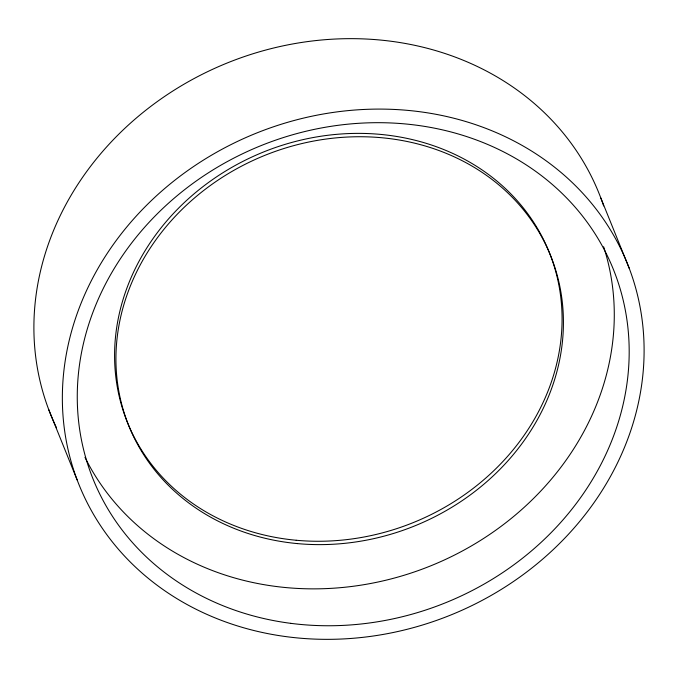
<?xml version="1.0" encoding="UTF-8"?>
<svg xmlns="http://www.w3.org/2000/svg" width="678" height="678" viewBox="0 0 678 678"><rect width="100%" height="100%" fill="white"/><g stroke="black" fill="none" stroke-linecap="round" stroke-linejoin="round"><path stroke-width="1.02" d="M600.844 198.044L629.294 268.471A295.642 259.81 -22 0 1 294.557 637.642A295.642 259.81 -22 0 1 135.837 216.528A295.642 259.81 -22 0 1 629.294 268.471M48.706 409.529L77.156 479.956M56.52 427.81A295.642 259.81 -22 0 1 227.045 63.054A295.642 259.81 -22 0 1 603.649 205.934M603.632 246.716A280.48 246.487 -22 0 1 431.183 565.655A280.48 246.487 -22 0 1 84.97 457.336M297.549 543.612A227.418 199.857 -22 0 0 551.053 256.784A227.418 199.857 -22 0 0 170.432 221.638A227.418 199.857 -22 0 0 297.549 543.612M290.65 623.328A280.48 246.487 -22 0 0 617.277 279.844A280.48 246.487 -22 0 0 151.753 219.477A280.48 246.487 -22 0 0 290.65 623.328M296.193 540.256A227.418 199.857 -22 0 0 549.697 253.428A227.418 199.857 -22 0 0 169.076 218.282A227.418 199.857 -22 0 0 296.193 540.256"/></g></svg>
